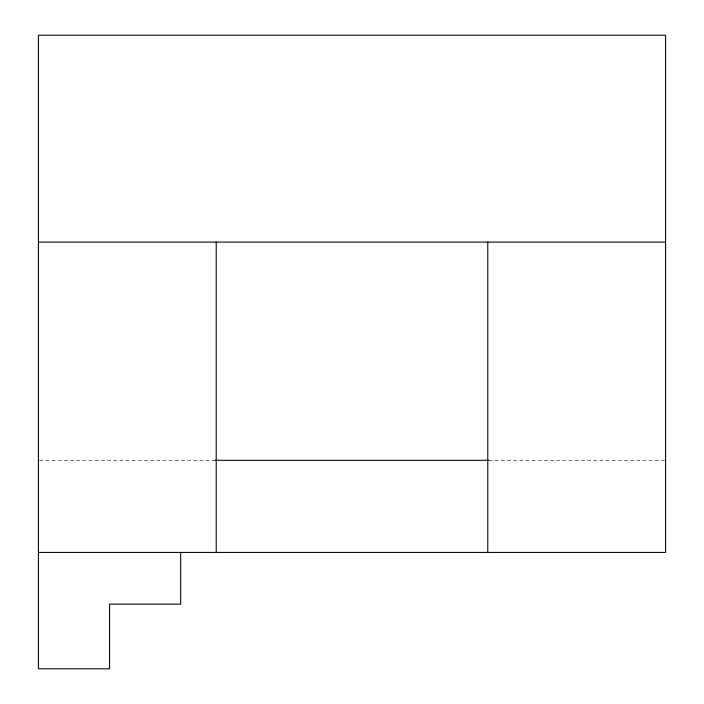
<?xml version="1.0" encoding="UTF-8"?>
<svg xmlns="http://www.w3.org/2000/svg" width="704" height="704" viewBox="0 0 704 704"><rect width="100%" height="100%" fill="white"/><g stroke="black" fill="none" stroke-linecap="round" stroke-linejoin="round"><path stroke-width="0.53" stroke-dasharray="3.52 2.64" d="M39.53 460.293L215.257 460.293M488.743 460.293L664.47 460.293"/><path stroke-width="1.06" d="M38.43 242.088L665.57 242.088M215.257 460.293L488.743 460.293M38.43 552.429L665.57 552.429L665.57 35.2L38.43 35.2L38.43 668.8L109.551 668.8L109.551 604.146L180.673 604.146L180.673 552.429M487.775 242.088L487.775 552.429M216.225 242.088L216.225 552.429"/></g></svg>
